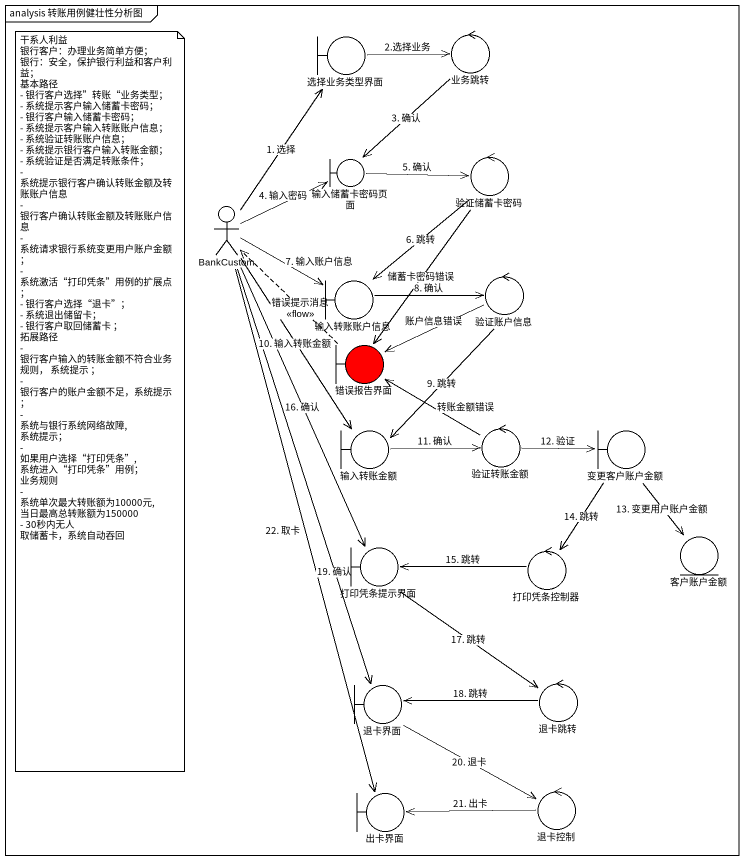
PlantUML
@startuml
mainframe analysis 转账用例健壮性分析图
boundary 选择业务类型界面
control 业务跳转
boundary 输入储蓄卡密码页面
control 验证储蓄卡密码
actor BankCustom
boundary 输入转账账户信息
control 验证账户信息
boundary 错误报告界面 #FF0000
boundary 输入转账金额
control 验证转账金额
boundary 变更客户账户金额
boundary 打印凭条提示界面
control 打印凭条控制器
entity 客户账户金额
boundary 退卡界面
control 退卡跳转
boundary 出卡界面
control 退卡控制
选择业务类型界面 -right-> 业务跳转 : 2.选择业务
业务跳转 --> 输入储蓄卡密码页面 : 3. 确认
输入储蓄卡密码页面 -right-> 验证储蓄卡密码 : 5. 确认
验证储蓄卡密码 --> 输入转账账户信息 : 6. 跳转
验证储蓄卡密码 --> 错误报告界面 : 储蓄卡密码错误
BankCustom -up-> 选择业务类型界面 : 1. 选择
BankCustom -right-> 输入储蓄卡密码页面 : 4. 输入密码
BankCustom -right-> 输入转账账户信息 : 7. 输入账户信息
BankCustom --> 输入转账金额 : 10. 输入转账金额
BankCustom --> 打印凭条提示界面 : 16. 确认
BankCustom --> 退卡界面 : 19. 确认
BankCustom --> 出卡界面 : 22. 取卡
输入转账账户信息 -right-> 验证账户信息 : 8. 确认
验证账户信息 -left-> 错误报告界面 : 账户信息错误
验证账户信息 --> 输入转账金额 : 9. 跳转
错误报告界面 .up.> BankCustom : 错误提示消息\n<<flow>>
输入转账金额 -right-> 验证转账金额 : 11. 确认
验证转账金额 -up-> 错误报告界面 : 转账金额错误
验证转账金额 -right-> 变更客户账户金额 : 12. 验证
变更客户账户金额 --> 打印凭条控制器 : 14. 跳转
变更客户账户金额 --> 客户账户金额 : 13. 变更用户账户金额
打印凭条提示界面 --> 退卡跳转 : 17. 跳转
打印凭条控制器 -left-> 打印凭条提示界面 : 15. 跳转
退卡界面 --> 退卡控制 : 20. 退卡
退卡跳转 -left-> 退卡界面 : 18. 跳转
退卡控制 -left-> 出卡界面 : 21. 出卡
note as N1
  干系人利益
  银行客户：办理业务简单方便；
  银行：安全，保护银行利益和客户利益；
  基本路径
  - 银行客户选择”转账“业务类型；
  - 系统提示客户输入储蓄卡密码；
  - 银行客户输入储蓄卡密码；
  - 系统提示客户输入转账账户信息；
  - 系统验证转账账户信息；
  - 系统提示银行客户输入转账金额；
  - 系统验证是否满足转账条件；
  - 系统提示银行客户确认转账金额及转账账户信息
  - 银行客户确认转账金额及转账账户信息
  - 系统请求银行系统变更用户账户金额；
  - 系统激活“打印凭条”用例的扩展点；
  - 银行客户选择“退卡”；
  - 系统退出储留卡；
  - 银行客户取回储蓄卡 ；
  拓展路径
  - 银行客户输入的转账金额不符合业务规则， 系统提示 ；
  - 银行客户的账户金额不足，系统提示 ；
  - 系统与银行系统网络故障,系统提示；
  - 如果用户选择“打印凭条”,系统进入“打印凭条”用例；
  业务规则
  - 系统单次最大转账额为10000元,当日最高总转账额为150000
  - 30秒内无人 取储蓄卡，系统自动吞回
end note
@enduml
